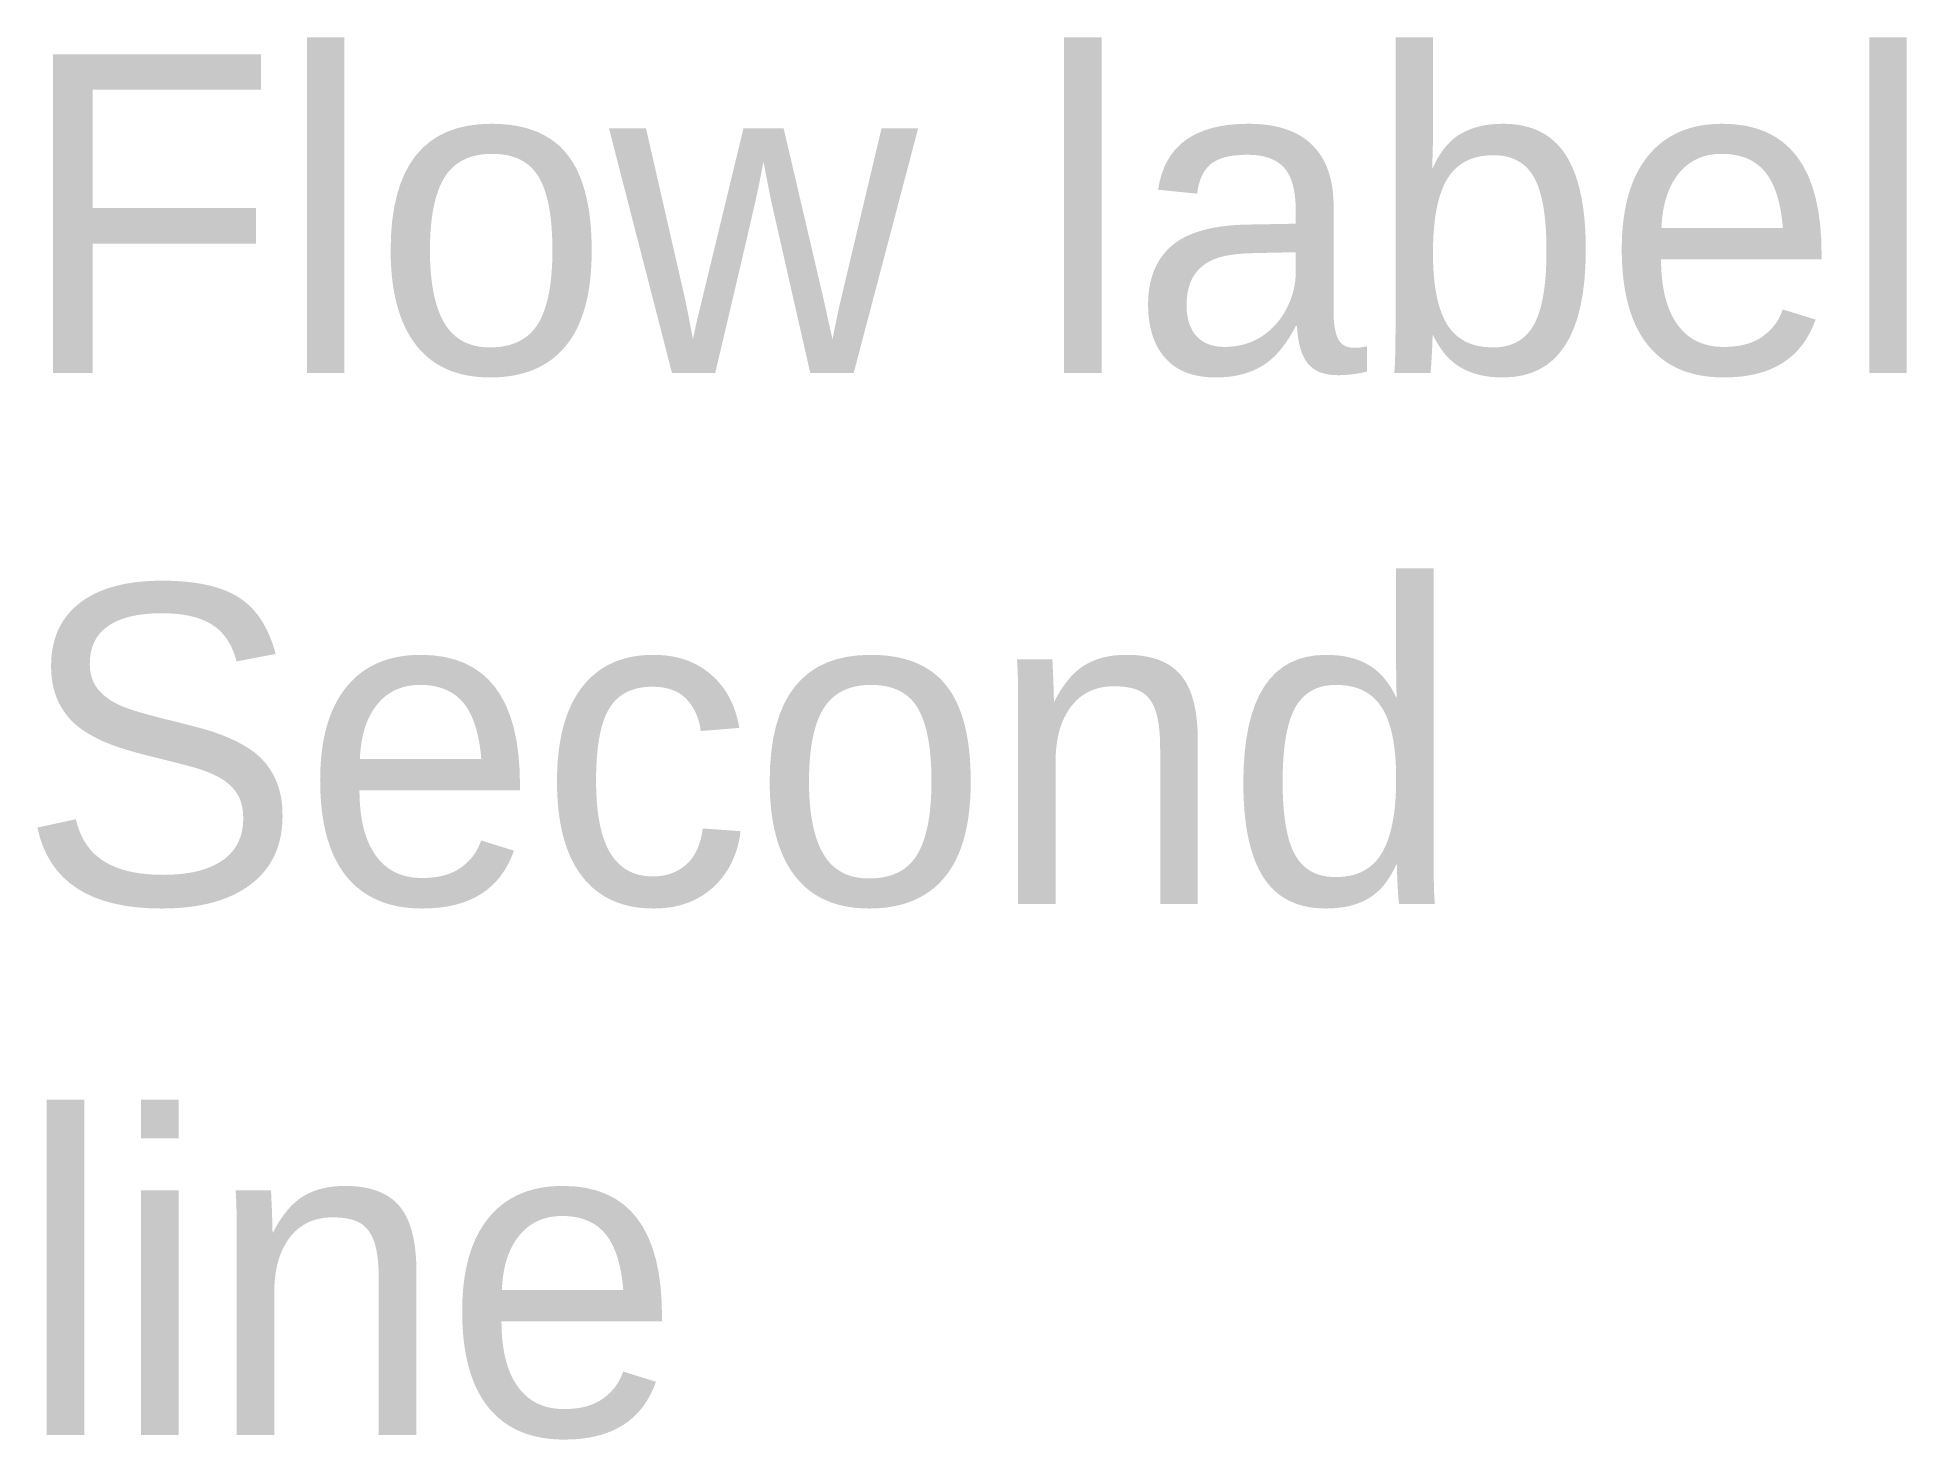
# Model space of a CAD drawing. Header units: millimetres. Extents: x 1 to 94.9, y -49.6 to 20.9.
import ezdxf

# ---------------------------------------------------------------- set-up
doc = ezdxf.new("R2010")
doc.units = ezdxf.units.MM
doc.layers.get('0').update_dxf_attribs({"linetype": 'CONTINUOUS', "true_color": 0x344755})

msp = doc.modelspace()

# ---------------------------------------------------------------- texts
at = {"insert": (0, 20), "char_height": 16, "width": 100, "attachment_point": 1}
msp.add_mtext('Flow label\\PSecond line', dxfattribs=at)

doc.saveas('drawing.dxf')
